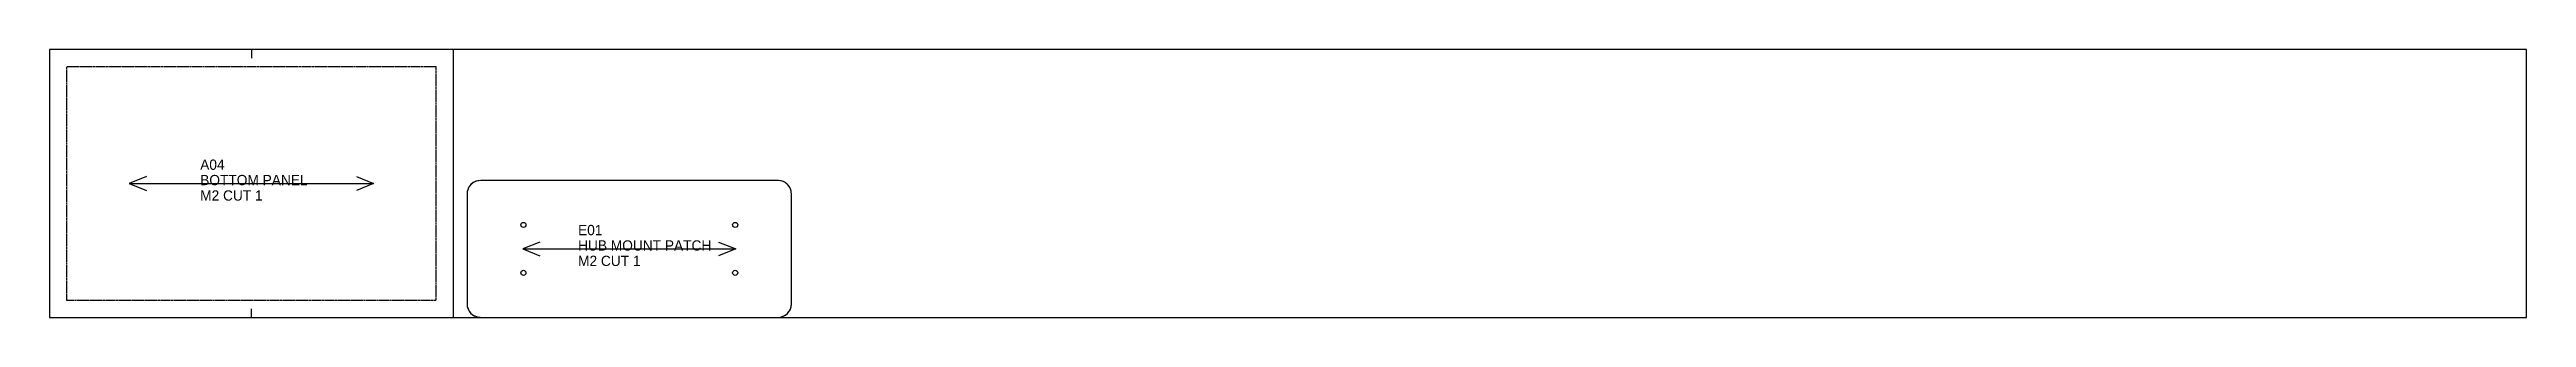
# Model space of a CAD drawing. Header units: millimetres. Extents: x 0 to 1450, y 0 to 156.
import ezdxf

# ---------------------------------------------------------------- set-up
doc = ezdxf.new("R2010")
doc.units = ezdxf.units.MM
doc.linetypes.add('DASHED', pattern=[1.524, 1.27, -0.254])
for name, color, linetype in [('CUT', 7, 'CONTINUOUS'), ('DRILL', 6, 'CONTINUOUS'), ('GRAIN', 5, 'CONTINUOUS'), ('NOTCH', 3, 'CONTINUOUS'), ('SEW', 1, 'DASHED'), ('TEXT', 2, 'CONTINUOUS')]:
    doc.layers.add(name, color=color, linetype=linetype)

msp = doc.modelspace()

# ---------------------------------------------------------------- linework, layer by layer
at = {"layer": 'CUT'}
for points in [[(0, 0), (236.4, 0), (236.4, 156.4), (0, 156.4)], [(426.4, 0), (428, 0.2), (429.5, 0.6), (430.8, 1.3), (432.1, 2.3), (433, 3.6), (433.8, 4.9), (434.2, 6.4), (434.4, 8), (434.4, 72), (434.2, 73.6), (433.8, 75.1), (433, 76.4), (432.1, 77.7), (430.8, 78.7), (429.5, 79.4), (428, 79.8), (426.4, 80), (252.4, 80), (250.8, 79.8), (249.3, 79.4), (247.9, 78.7), (246.7, 77.7), (245.7, 76.4), (245, 75.1), (244.5, 73.6), (244.4, 72), (244.4, 8), (244.5, 6.4), (245, 4.9), (245.7, 3.6), (246.7, 2.3), (247.9, 1.3), (249.3, 0.6), (250.8, 0.2), (252.4, 0)]]:
    msp.add_lwpolyline(points, close=True, dxfattribs=at)
at = {"layer": 'DRILL'}
for centre in [(277.4, 54), (401.4, 54), (277.4, 26), (401.4, 26)]:
    msp.add_circle(centre, 1.5, dxfattribs=at)
at = {"layer": 'GRAIN'}
for p, q in [((46.7, 78.2), (189.7, 78.2)), ((277.1, 40), (401.7, 40))]:
    msp.add_line(p, q, dxfattribs=at)
for points in [[(56.7, 82.2), (46.7, 78.2), (56.7, 74.2)], [(179.7, 82.2), (189.7, 78.2), (179.7, 74.2)], [(287.1, 44), (277.1, 40), (287.1, 36)], [(391.7, 44), (401.7, 40), (391.7, 36)]]:
    msp.add_lwpolyline(points, dxfattribs=at)
at = {"layer": 'NOTCH'}
for p, q in [((118.2, 156.4), (118.2, 151.4)), ((118.2, 0), (118.2, 5))]:
    msp.add_line(p, q, dxfattribs=at)
at = {"layer": 'SEW'}
for points in [[(10, 10), (226.4, 10), (226.4, 146.4), (10, 146.4)], [(426.4, 0), (428, 0.2), (429.5, 0.6), (430.8, 1.3), (432.1, 2.3), (433, 3.6), (433.8, 4.9), (434.2, 6.4), (434.4, 8), (434.4, 72), (434.2, 73.6), (433.8, 75.1), (433, 76.4), (432.1, 77.7), (430.8, 78.7), (429.5, 79.4), (428, 79.8), (426.4, 80), (252.4, 80), (250.8, 79.8), (249.3, 79.4), (247.9, 78.7), (246.7, 77.7), (245.7, 76.4), (245, 75.1), (244.5, 73.6), (244.4, 72), (244.4, 8), (244.5, 6.4), (245, 4.9), (245.7, 3.6), (246.7, 2.3), (247.9, 1.3), (249.3, 0.6), (250.8, 0.2), (252.4, 0)]]:
    msp.add_lwpolyline(points, close=True, dxfattribs=at)
at = {"layer": 'TEXT'}
msp.add_lwpolyline([(0, 0), (1450, 0), (1450, 156.4), (0, 156.4)], close=True, dxfattribs=at)

# ---------------------------------------------------------------- texts
for s, p in [('A04', (88.2, 86.2)), ('BOTTOM PANEL', (88.2, 77.2)), ('M2 CUT 1', (88.2, 68.2)), ('E01', (309.4, 48)), ('HUB MOUNT PATCH', (309.4, 39)), ('M2 CUT 1', (309.4, 30))]:
    msp.add_text(s, height=6, dxfattribs=at).set_placement(p)

doc.saveas('drawing.dxf')
